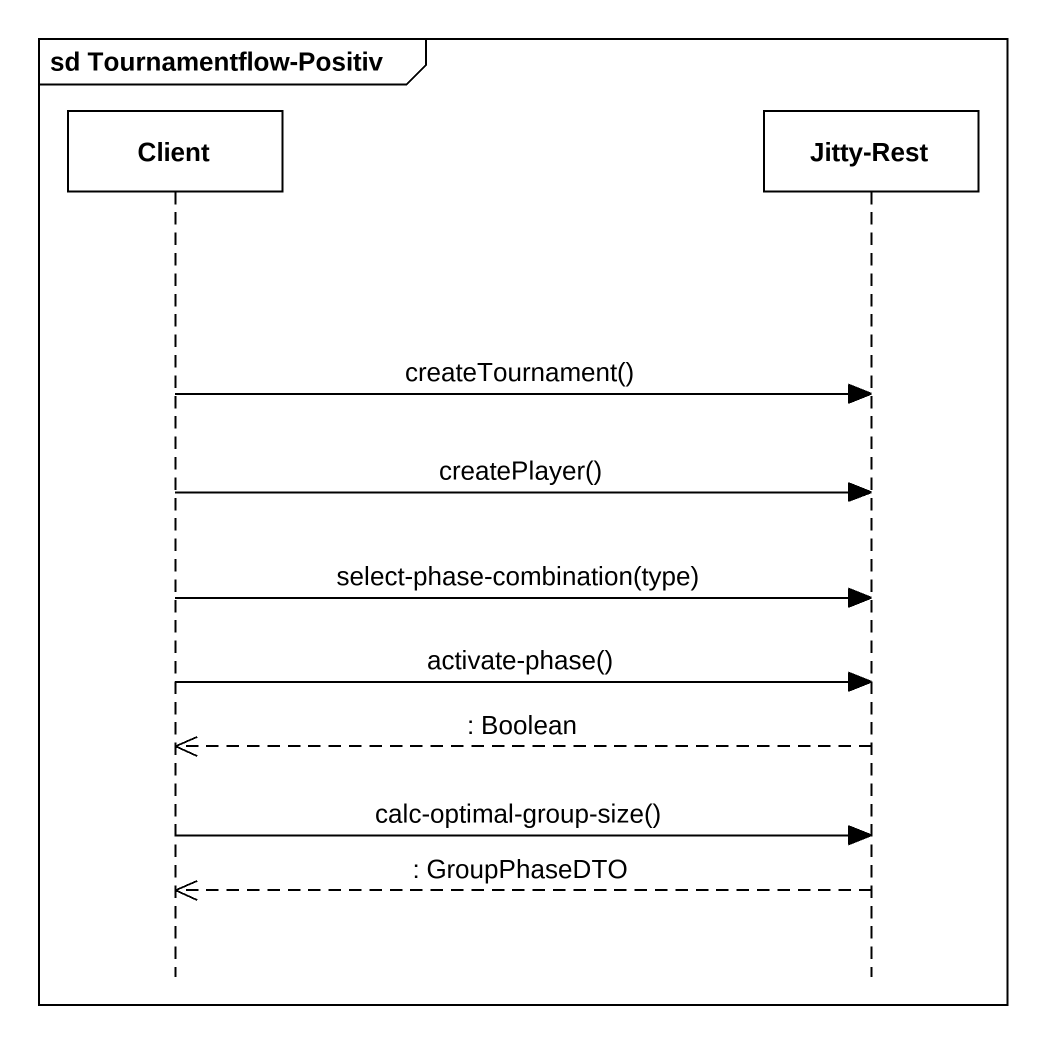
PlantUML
@startuml
mainframe sd Tournamentflow-Positiv
hide footbox
participant Client
participant "Jitty-Rest" as Jitty_Rest

Client -> Jitty_Rest : createTournament()
Client -> Jitty_Rest : createPlayer()
Client -> Jitty_Rest : select-phase-combination(type)
Client -> Jitty_Rest : activate-phase()
Jitty_Rest -->> Client : : Boolean
Client -> Jitty_Rest : calc-optimal-group-size()
Jitty_Rest -->> Client : : GroupPhaseDTO
@enduml
